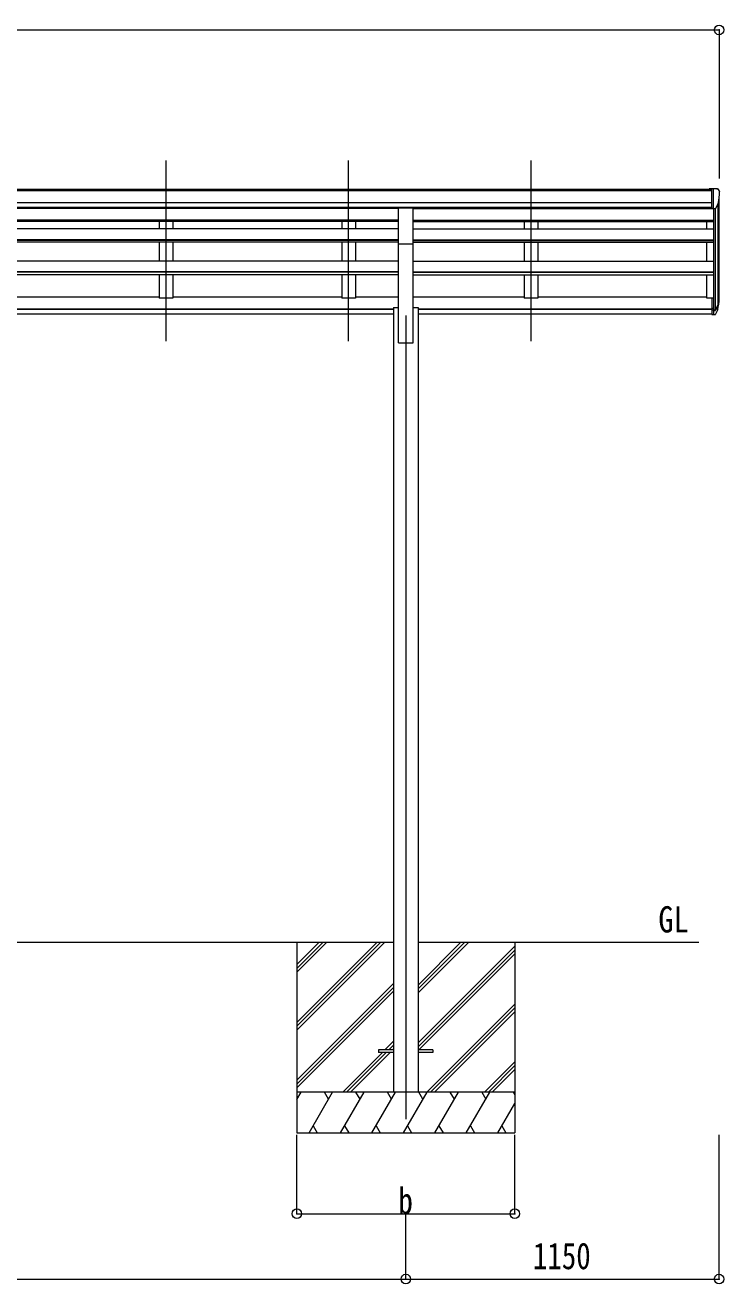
# Model space of a CAD drawing. Units: millimetres at full size, sheet at 1:35; details may follow other scales. Extents: x -9783 to 33754, y -10064 to 6752.
# Drawn here: x 24515 to 27080, y -4000 to 620 of the extents above; entities that cross this region are included whole.
import ezdxf
from ezdxf.enums import TextEntityAlignment as Align

# ---------------------------------------------------------------- set-up
doc = ezdxf.new("R2010")
doc.units = ezdxf.units.MM
doc.header["$LTSCALE"] = 35
doc.header["$PDMODE"] = 32
doc.header["$PDSIZE"] = 35
for name, color, linetype, lineweight in [('0-0_0', 7, 'Continuous', 9), ('0-1_本体', 4, 'Continuous', 9), ('0-2_部品', 7, 'Continuous', 9), ('0-8_PARTS2', 2, 'Continuous', 9), ('0-A_寸法', 6, 'Continuous', 9)]:
    doc.layers.add(name, color=color, linetype=linetype, lineweight=lineweight)
doc.styles.add('ＭＳ ゴシック', font='')
doc.styles.get('ＭＳ ゴシック').set_extended_font_data('MS Gothic')

msp = doc.modelspace()

# ---------------------------------------------------------------- linework, layer by layer
at = {"layer": '0-0_0'}
for p, q in [((22857.27, -2745.73), (25866.87, -2745.73)), ((25512.07, -2745.73), (25512.07, -3445.73)), ((25512.07, -3039.91), (25806.25, -2745.73)), ((25512.07, -3054.05), (25820.39, -2745.73)), ((25512.07, -3068.19), (25834.54, -2745.73)), ((25512.07, -2856.06), (25622.4, -2745.73)), ((25512.07, -2841.92), (25608.26, -2745.73)), ((25512.07, -2827.78), (25594.12, -2745.73)), ((25957.27, -2745.73), (26988.07, -2745.73)), ((25957.27, -2931.36), (26142.9, -2745.73)), ((25957.27, -2917.22), (26128.76, -2745.73)), ((25957.27, -2903.08), (26114.62, -2745.73)), ((25957.27, -3115.21), (26312.07, -2760.41)), ((26312.07, -2745.73), (26312.07, -3445.73)), ((25957.27, -3129.35), (26312.07, -2774.55)), ((25959.53, -3141.23), (26312.07, -2788.69)), ((25512.07, -3252.04), (25866.87, -2897.24)), ((25512.07, -3266.18), (25866.87, -2911.38)), ((25512.07, -3280.32), (25866.87, -2925.53)), ((25988.88, -3295.73), (26312.07, -2972.54)), ((26003.02, -3295.73), (26312.07, -2986.68)), ((26017.17, -3295.73), (26312.07, -3000.82)), ((25835.01, -3141.23), (25866.87, -3109.37)), ((25849.16, -3141.23), (25866.87, -3123.51)), ((25863.3, -3141.23), (25866.87, -3137.66)), ((25680.51, -3295.73), (25826.01, -3150.23)), ((25694.66, -3295.73), (25840.16, -3150.23)), ((25708.8, -3295.73), (25854.3, -3150.23)), ((26201.01, -3295.73), (26312.07, -3184.67)), ((26215.16, -3295.73), (26312.07, -3198.81)), ((26229.3, -3295.73), (26312.07, -3212.96)), ((26312.07, -3295.73), (25512.07, -3295.73)), ((25512.07, -3323.23), (25527.95, -3295.73)), ((25556.82, -3445.73), (25643.42, -3295.73)), ((25628.42, -3321.71), (25613.42, -3295.73)), ((25672.29, -3445.73), (25758.89, -3295.73)), ((25743.89, -3321.71), (25728.89, -3295.73)), ((25787.76, -3445.73), (25874.36, -3295.73)), ((25859.36, -3321.71), (25844.36, -3295.73)), ((25903.23, -3445.73), (25989.83, -3295.73)), ((25974.83, -3321.71), (25959.83, -3295.73)), ((26018.7, -3445.73), (26105.3, -3295.73)), ((26090.3, -3321.71), (26075.3, -3295.73)), ((26134.17, -3445.73), (26220.77, -3295.73)), ((26190.77, -3295.73), (26205.77, -3321.71)), ((26306.24, -3295.73), (26312.07, -3305.83)), ((26249.64, -3445.73), (26312.07, -3337.59)), ((25512.07, -3445.73), (26312.07, -3445.73)), ((25571.82, -3419.75), (25586.82, -3445.73)), ((25687.29, -3419.75), (25702.29, -3445.73)), ((25802.76, -3419.75), (25817.76, -3445.73)), ((25918.23, -3419.75), (25933.23, -3445.73)), ((26033.7, -3419.75), (26048.7, -3445.73)), ((26149.17, -3419.75), (26164.17, -3445.73)), ((26264.64, -3419.75), (26279.64, -3445.73))]:
    msp.add_line(p, q, dxfattribs=at)
at = {"layer": '0-1_本体'}
for p, q in [((21688.57, 18.39), (27035.57, 18.39)), ((21688.57, 13.04), (27035.57, 13.04)), ((21688.57, -30.49), (27035.57, -30.49)), ((27057.79, -37.16), (27057.79, -406.87)), ((27062.07, -382.6), (27062.07, -18.36)), ((21688.57, -48.16), (27035.57, -48.16)), ((25884.57, -53), (22839.57, -53)), ((25007.07, -50.53), (25007.07, -53)), ((25057.07, -50.53), (25057.07, -53)), ((25677.07, -50.53), (25677.07, -53)), ((25727.07, -50.53), (25727.07, -53)), ((25939.57, -50.65), (27035.57, -50.65)), ((25939.57, -53), (27042.07, -53)), ((26347.07, -50.53), (26347.07, -53)), ((26397.07, -50.53), (26397.07, -53)), ((27042.07, -52.99), (27042.07, -380.43)), ((27048.07, -52.51), (27048.07, -424.87)), ((25884.57, -95.19), (22839.57, -95.19)), ((25884.57, -96.59), (22839.57, -96.59)), ((25884.57, -100.28), (22839.57, -100.28)), ((25884.57, -127.52), (22839.57, -127.52)), ((25007.07, -100.28), (25007.07, -127.52)), ((25057.07, -100.28), (25057.07, -127.52)), ((25677.07, -100.28), (25677.07, -127.52)), ((25727.07, -100.28), (25727.07, -127.52)), ((25939.57, -95.19), (27042.07, -95.19)), ((25939.57, -96.59), (27042.07, -96.59)), ((25939.57, -100.28), (27042.07, -100.28)), ((25939.57, -127.52), (27042.07, -127.52)), ((26347.07, -100.28), (26347.07, -127.52)), ((26397.07, -100.28), (26397.07, -127.52)), ((27017.07, -127.52), (27017.07, -100.28)), ((25884.57, -168.25), (22839.57, -168.25)), ((25884.57, -169.73), (22839.57, -169.73)), ((25884.57, -176.55), (22839.57, -176.55)), ((25007.07, -176.55), (25007.07, -246.03)), ((25057.07, -176.55), (25057.07, -246.03)), ((25677.07, -176.55), (25677.07, -246.03)), ((25727.07, -176.55), (25727.07, -246.03)), ((25884.57, -545.73), (25884.57, -181.79)), ((25939.57, -168.25), (27042.07, -168.25)), ((25939.57, -169.73), (27042.07, -169.73)), ((25939.57, -176.55), (27042.07, -176.55)), ((25939.57, -545.73), (25939.57, -181.79)), ((26347.07, -176.55), (26347.07, -246.03)), ((26397.07, -176.55), (26397.07, -246.03)), ((27017.07, -246.03), (27017.07, -176.55)), ((25884.57, -246.03), (22839.57, -246.03)), ((25939.57, -246.03), (27042.07, -246.03)), ((25884.57, -285.35), (22839.57, -285.35)), ((25884.57, -286.83), (22839.57, -286.83)), ((25884.57, -296.31), (22839.57, -296.31)), ((25007.07, -296.31), (25007.07, -381.26)), ((25677.07, -296.31), (25677.07, -381.26)), ((25939.57, -285.35), (27042.07, -285.35)), ((25939.57, -286.83), (27042.07, -286.83)), ((25939.57, -296.31), (27042.07, -296.31)), ((26347.07, -296.31), (26347.07, -381.26)), ((27017.07, -381.26), (27017.07, -296.31)), ((24387.07, -376.46), (25007.07, -376.46)), ((25057.07, -376.46), (25677.07, -376.46)), ((25727.07, -376.46), (25884.57, -376.46)), ((25866.87, -415.73), (25884.57, -415.73)), ((25866.87, -415.73), (25866.87, -3295.73)), ((25939.57, -376.46), (26347.07, -376.46)), ((26397.07, -376.46), (27017.07, -376.46)), ((27035.57, -381.26), (27017.07, -381.26)), ((22857.27, -420.77), (25866.87, -420.77)), ((22857.27, -422.15), (25866.87, -422.15)), ((22857.27, -439.32), (25866.87, -439.32)), ((25957.27, -420.77), (27035.57, -420.77)), ((25957.27, -422.15), (27035.57, -422.15)), ((25957.27, -439.32), (27035.57, -439.32)), ((25884.57, -545.73), (25939.57, -545.73))]:
    msp.add_line(p, q, dxfattribs=at)
for points in [[(22839.57, -50.53), (25702.07, -50.65), (25884.57, -50.65)], [(25057.07, -296.31), (25057.07, -381.26), (25007.07, -381.26)], [(25727.07, -296.31), (25727.07, -381.26), (25677.07, -381.26)], [(26397.07, -296.31), (26397.07, -381.26), (26347.07, -381.26)], [(25939.57, -415.73), (25957.27, -415.73), (25957.27, -3295.73)]]:
    msp.add_lwpolyline(points, dxfattribs=at)
at = {"layer": '0-2_部品'}
for p, q in [((27035.57, 19.99), (27025.57, 19.91)), ((27025.57, 18.39), (27025.57, 19.91)), ((27035.57, -51.99), (27035.57, 19.99)), ((27054.07, 19.99), (27035.57, 19.99)), ((27042.07, -52.99), (27042.07, 19.99)), ((27054.07, 19.99), (27056.4, 19.85)), ((27057.16, 19.43), (27061.23, 13.62)), ((27064.07, 10.62), (27064.07, 9.99)), ((27049.7, -51.18), (27058.97, -35.11)), ((25884.57, -49.87), (25939.57, -49.87)), ((25884.57, -181.95), (25884.57, -49.87)), ((25939.57, -181.95), (25939.57, -49.87)), ((27035.57, -51.99), (27042.07, -51.99)), ((27042.07, -52.99), (27047.28, -52.67)), ((25884.57, -181.95), (25939.57, -181.95)), ((27035.57, -380.43), (27035.57, -441.5)), ((27035.57, -380.43), (27042.07, -380.43)), ((27042.07, -380.43), (27042.07, -442.32)), ((27048.5, -424.4), (27058.26, -405.98)), ((27059.68, -406.47), (27049.51, -425.65)), ((27035.57, -418.75), (27042.07, -418.75)), ((27035.57, -424.15), (27042.07, -424.15)), ((27035.57, -441.5), (27042.07, -441.5)), ((27042.07, -425.15), (27047.21, -425.15)), ((27042.07, -427.15), (27046.92, -427.15)), ((27042.07, -442.32), (27046.92, -442.32)), ((27057.09, -423.33), (27049.51, -440.82))]:
    msp.add_line(p, q, dxfattribs=at)
at = {"layer": '0-2_部品', "color": 4}
for p, q in [((25812.07, -3141.23), (25812.07, -3150.23)), ((25866.87, -3141.23), (25812.07, -3141.23)), ((26011.67, -3141.23), (25956.87, -3141.23)), ((25866.87, -3150.23), (25812.07, -3150.23))]:
    msp.add_line(p, q, dxfattribs=at)
msp.add_lwpolyline([(26011.67, -3141.23), (26011.67, -3150.23), (25956.87, -3150.23)], dxfattribs=at)
at = {"layer": '0-2_部品'}
for centre, radius, start, end in [((27056.34, 18.85), 1, 35, 86.5), ((26862.07, 9.99), 202, 347.09739, 0), ((27061.07, 10.62), 3, 0, 87), ((27047.1, -49.68), 3, 273.5, 330), ((26928.85, -387.25), 133.22, 344.28698, 356.72013), ((26974.12, -380.03), 88.05, 342.78929, 2.77608), ((26973.41, -384.31), 89.07, 345.58812, 5.50424), ((27046.92, -424.15), 3, 270, 330), ((27046.92, -439.32), 3, 270, 330), ((27047.21, -423.65), 1.5, 270, 330)]:
    msp.add_arc(centre, radius, start, end, dxfattribs=at)
at = {"layer": '0-8_PARTS2'}
for p, q in [((25032.07, -539.53), (25032.07, 123)), ((25702.07, -539.53), (25702.07, 123)), ((26372.07, -539.53), (26372.07, 123)), ((25912.07, -445.73), (25912.07, -3395.73))]:
    msp.add_line(p, q, dxfattribs=at)
at = {"layer": '0-A_寸法'}
for p, q in [((21662.07, 602.63), (27062.07, 602.63)), ((27062.07, 602.63), (27062.07, 57.01)), ((25512.07, -3742.12), (25512.07, -3453.15)), ((26312.07, -3742.12), (26312.07, -3453.15)), ((27062.07, -3982.09), (27062.07, -3453.15)), ((25512.07, -3742.12), (26312.07, -3742.12)), ((25912.07, -3982.09), (25912.07, -3742.12)), ((22812.07, -3982.09), (25912.07, -3982.09)), ((25912.07, -3982.09), (27062.07, -3982.09))]:
    msp.add_line(p, q, dxfattribs=at)
for p in [(27062.07, 602.63), (25512.07, -3742.12), (26312.07, -3742.12), (25912.07, -3982.09), (27062.07, -3982.09)]:
    msp.add_point(p, dxfattribs=at)

# ---------------------------------------------------------------- texts
at = {"layer": '0-0_0', "style": 'ＭＳ ゴシック', "width": 0.85}
msp.add_text('GL', height=96.22, dxfattribs=at).set_placement((26839.17, -2738.79), align=Align.BOTTOM_LEFT)
at = {"layer": '0-A_寸法', "color": 7, "style": 'ＭＳ ゴシック', "width": 0.8}
for s, p in [('b', (25884.95, -3772.62)), ('1150', (26378.57, -3975.09))]:
    msp.add_text(s, height=97.51, dxfattribs=at).set_placement(p, align=Align.BOTTOM_LEFT)

doc.saveas('drawing.dxf')
